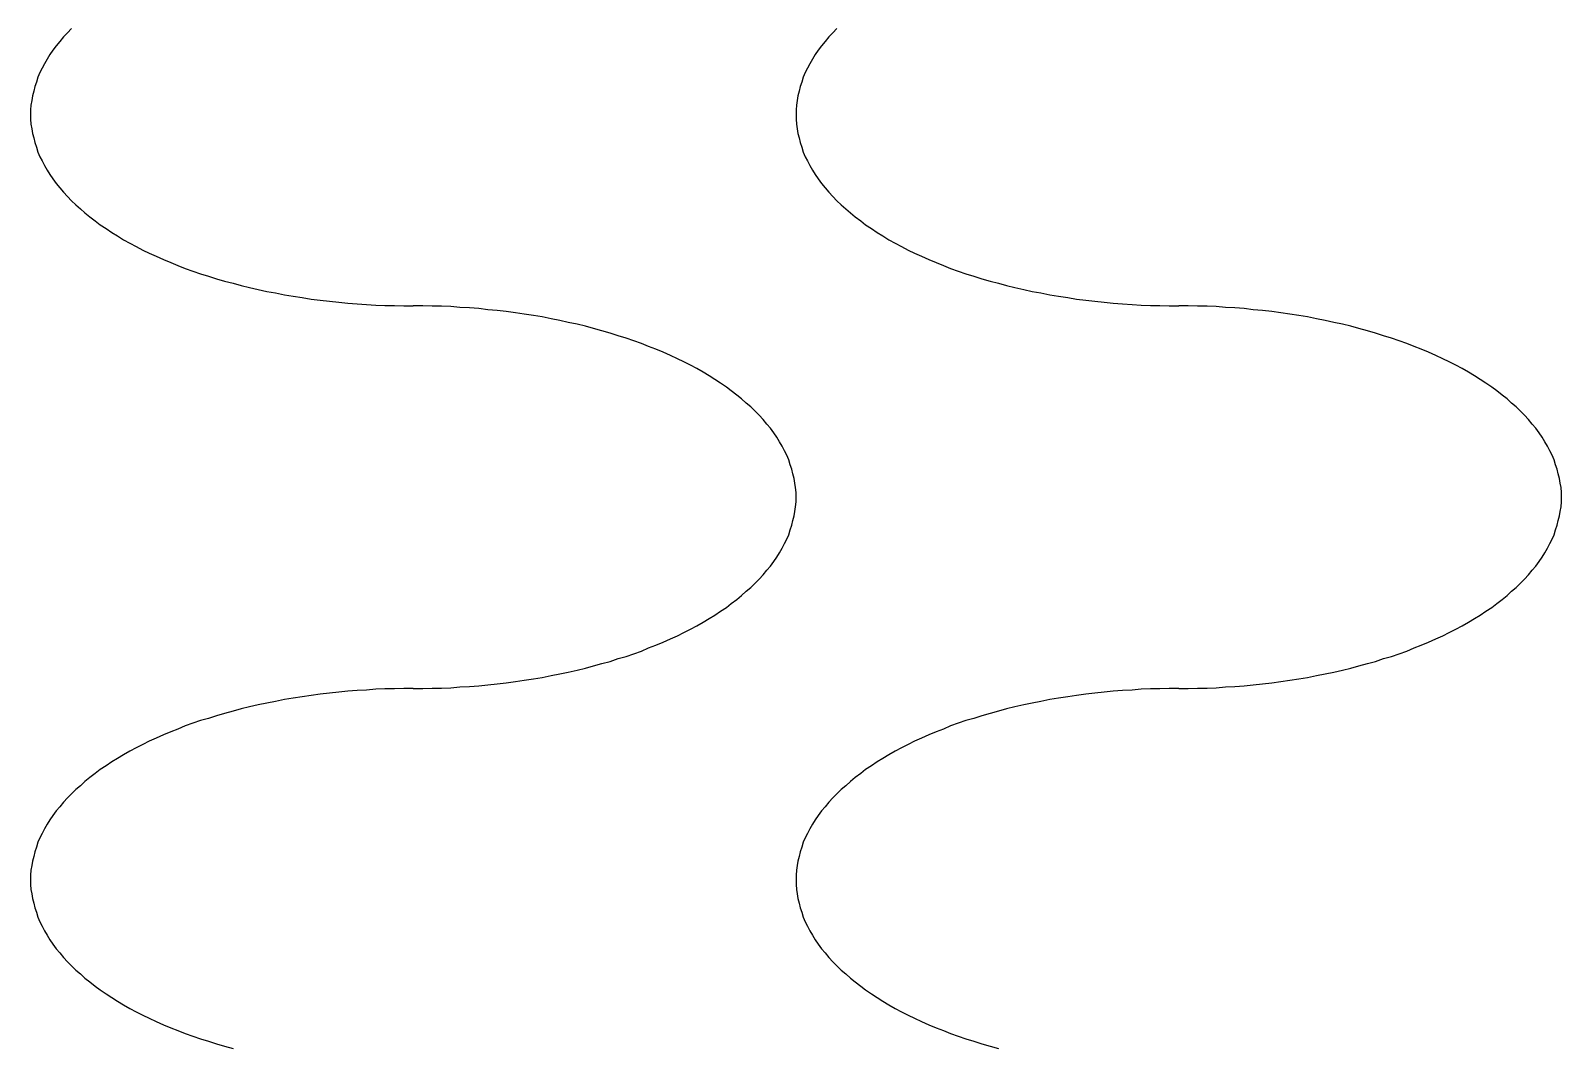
# Model space of a CAD drawing. Extents: x 0 to 40, y 0 to 70.
# Drawn here: x 29.6 to 30, y 55.5062 to 55.7719 of the extents above; entities that cross this region are included whole.
import ezdxf

# ---------------------------------------------------------------- set-up
doc = ezdxf.new("R2010")
doc.units = 0
doc.layers.add('AL_FOIL', color=2, linetype='CONTINUOUS')

msp = doc.modelspace()

# ---------------------------------------------------------------- linework, layer by layer
at = {"layer": 'AL_FOIL'}
for p, q in [((29.6107, 55.7725), (29.6096, 55.7714)), ((29.8107, 55.7725), (29.8096, 55.7714)), ((29.6067, 55.768), (29.6058, 55.7668)), ((29.6076, 55.7691), (29.6067, 55.768)), ((29.6086, 55.7703), (29.6076, 55.7691)), ((29.6096, 55.7714), (29.6086, 55.7703)), ((29.8067, 55.768), (29.8058, 55.7668)), ((29.8076, 55.7691), (29.8067, 55.768)), ((29.8086, 55.7703), (29.8076, 55.7691)), ((29.8096, 55.7714), (29.8086, 55.7703)), ((29.6043, 55.7645), (29.6036, 55.7633)), ((29.605, 55.7657), (29.6043, 55.7645)), ((29.6058, 55.7668), (29.605, 55.7657)), ((29.8043, 55.7645), (29.8036, 55.7633)), ((29.805, 55.7657), (29.8043, 55.7645)), ((29.8058, 55.7668), (29.805, 55.7657)), ((29.6024, 55.761), (29.6019, 55.7598)), ((29.603, 55.7621), (29.6024, 55.761)), ((29.6036, 55.7633), (29.603, 55.7621)), ((29.8024, 55.761), (29.8019, 55.7598)), ((29.803, 55.7621), (29.8024, 55.761)), ((29.8036, 55.7633), (29.803, 55.7621)), ((29.6008, 55.7561), (29.6005, 55.7549)), ((29.6011, 55.7573), (29.6008, 55.7561)), ((29.6015, 55.7585), (29.6011, 55.7573)), ((29.6019, 55.7598), (29.6015, 55.7585)), ((29.8008, 55.7561), (29.8005, 55.7549)), ((29.8011, 55.7573), (29.8008, 55.7561)), ((29.8015, 55.7585), (29.8011, 55.7573)), ((29.8019, 55.7598), (29.8015, 55.7585)), ((29.6001, 55.7525), (29.6, 55.7512)), ((29.6003, 55.7537), (29.6001, 55.7525)), ((29.6005, 55.7549), (29.6003, 55.7537)), ((29.8001, 55.7525), (29.8, 55.7512)), ((29.8003, 55.7537), (29.8001, 55.7525)), ((29.8005, 55.7549), (29.8003, 55.7537)), ((29.6, 55.7512), (29.6, 55.75)), ((29.6, 55.75), (29.6, 55.7488)), ((29.6, 55.7488), (29.6001, 55.7475)), ((29.8, 55.7512), (29.8, 55.75)), ((29.8, 55.75), (29.8, 55.7488)), ((29.8, 55.7488), (29.8001, 55.7475)), ((29.6001, 55.7475), (29.6003, 55.7463)), ((29.6003, 55.7463), (29.6005, 55.7451)), ((29.6005, 55.7451), (29.6008, 55.7439)), ((29.8001, 55.7475), (29.8003, 55.7463)), ((29.8003, 55.7463), (29.8005, 55.7451)), ((29.8005, 55.7451), (29.8008, 55.7439)), ((29.6008, 55.7439), (29.6011, 55.7427)), ((29.6011, 55.7427), (29.6015, 55.7415)), ((29.6015, 55.7415), (29.6019, 55.7402)), ((29.6019, 55.7402), (29.6024, 55.739)), ((29.8008, 55.7439), (29.8011, 55.7427)), ((29.8011, 55.7427), (29.8015, 55.7415)), ((29.8015, 55.7415), (29.8019, 55.7402)), ((29.8019, 55.7402), (29.8024, 55.739)), ((29.6024, 55.739), (29.603, 55.7379)), ((29.603, 55.7379), (29.6036, 55.7367)), ((29.6036, 55.7367), (29.6043, 55.7355)), ((29.8024, 55.739), (29.803, 55.7379)), ((29.803, 55.7379), (29.8036, 55.7367)), ((29.8036, 55.7367), (29.8043, 55.7355)), ((29.6043, 55.7355), (29.605, 55.7343)), ((29.605, 55.7343), (29.6058, 55.7332)), ((29.6058, 55.7332), (29.6067, 55.732)), ((29.6067, 55.732), (29.6076, 55.7309)), ((29.8043, 55.7355), (29.805, 55.7343)), ((29.805, 55.7343), (29.8058, 55.7332)), ((29.8058, 55.7332), (29.8067, 55.732)), ((29.8067, 55.732), (29.8076, 55.7309)), ((29.6076, 55.7309), (29.6086, 55.7297)), ((29.6086, 55.7297), (29.6096, 55.7286)), ((29.6096, 55.7286), (29.6107, 55.7275)), ((29.8076, 55.7309), (29.8086, 55.7297)), ((29.8086, 55.7297), (29.8096, 55.7286)), ((29.8096, 55.7286), (29.8107, 55.7275)), ((29.6107, 55.7275), (29.6118, 55.7264)), ((29.6118, 55.7264), (29.613, 55.7254)), ((29.613, 55.7254), (29.6142, 55.7243)), ((29.6142, 55.7243), (29.6155, 55.7233)), ((29.8107, 55.7275), (29.8118, 55.7264)), ((29.8118, 55.7264), (29.813, 55.7254)), ((29.813, 55.7254), (29.8142, 55.7243)), ((29.8142, 55.7243), (29.8155, 55.7233)), ((29.6155, 55.7233), (29.6169, 55.7222)), ((29.6169, 55.7222), (29.6182, 55.7212)), ((29.6182, 55.7212), (29.6197, 55.7202)), ((29.6197, 55.7202), (29.6212, 55.7192)), ((29.8155, 55.7233), (29.8169, 55.7222)), ((29.8169, 55.7222), (29.8182, 55.7212)), ((29.8182, 55.7212), (29.8197, 55.7202)), ((29.8197, 55.7202), (29.8212, 55.7192)), ((29.6212, 55.7192), (29.6227, 55.7183)), ((29.6227, 55.7183), (29.6243, 55.7173)), ((29.6243, 55.7173), (29.6259, 55.7164)), ((29.6259, 55.7164), (29.6276, 55.7155)), ((29.8212, 55.7192), (29.8227, 55.7183)), ((29.8227, 55.7183), (29.8243, 55.7173)), ((29.8243, 55.7173), (29.8259, 55.7164)), ((29.8259, 55.7164), (29.8276, 55.7155)), ((29.6276, 55.7155), (29.6293, 55.7146)), ((29.6293, 55.7146), (29.631, 55.7138)), ((29.631, 55.7138), (29.6328, 55.713)), ((29.6328, 55.713), (29.6347, 55.7121)), ((29.6347, 55.7121), (29.6366, 55.7113)), ((29.8276, 55.7155), (29.8293, 55.7146)), ((29.8293, 55.7146), (29.831, 55.7138)), ((29.831, 55.7138), (29.8328, 55.713)), ((29.8328, 55.713), (29.8347, 55.7121)), ((29.8347, 55.7121), (29.8366, 55.7113)), ((29.6366, 55.7113), (29.6385, 55.7106)), ((29.6385, 55.7106), (29.6404, 55.7098)), ((29.6404, 55.7098), (29.6424, 55.7091)), ((29.6424, 55.7091), (29.6444, 55.7084)), ((29.6444, 55.7084), (29.6465, 55.7078)), ((29.8366, 55.7113), (29.8385, 55.7106)), ((29.8385, 55.7106), (29.8404, 55.7098)), ((29.8404, 55.7098), (29.8424, 55.7091)), ((29.8424, 55.7091), (29.8444, 55.7084)), ((29.8444, 55.7084), (29.8465, 55.7078)), ((29.6465, 55.7078), (29.6486, 55.7071)), ((29.6486, 55.7071), (29.6507, 55.7065)), ((29.6507, 55.7065), (29.6529, 55.7059)), ((29.6529, 55.7059), (29.655, 55.7053)), ((29.655, 55.7053), (29.6572, 55.7048)), ((29.6572, 55.7048), (29.6595, 55.7043)), ((29.6595, 55.7043), (29.6617, 55.7038)), ((29.8465, 55.7078), (29.8486, 55.7071)), ((29.8486, 55.7071), (29.8507, 55.7065)), ((29.8507, 55.7065), (29.8529, 55.7059)), ((29.8529, 55.7059), (29.855, 55.7053)), ((29.855, 55.7053), (29.8572, 55.7048)), ((29.8572, 55.7048), (29.8595, 55.7043)), ((29.8595, 55.7043), (29.8617, 55.7038)), ((29.6617, 55.7038), (29.664, 55.7034)), ((29.664, 55.7034), (29.6663, 55.7029)), ((29.6663, 55.7029), (29.6686, 55.7025)), ((29.6686, 55.7025), (29.671, 55.7022)), ((29.671, 55.7022), (29.6733, 55.7018)), ((29.6733, 55.7018), (29.6757, 55.7015)), ((29.6757, 55.7015), (29.6781, 55.7012)), ((29.6781, 55.7012), (29.6805, 55.701)), ((29.6805, 55.701), (29.6829, 55.7007)), ((29.6829, 55.7007), (29.6853, 55.7005)), ((29.6853, 55.7005), (29.6878, 55.7004)), ((29.6878, 55.7004), (29.6902, 55.7002)), ((29.6902, 55.7002), (29.6926, 55.7001)), ((29.6926, 55.7001), (29.6951, 55.7001)), ((29.6951, 55.7001), (29.6975, 55.7)), ((29.6975, 55.7), (29.7, 55.7)), ((29.7025, 55.7), (29.7, 55.7)), ((29.7049, 55.6999), (29.7025, 55.7)), ((29.8617, 55.7038), (29.864, 55.7034)), ((29.864, 55.7034), (29.8663, 55.7029)), ((29.8663, 55.7029), (29.8686, 55.7025)), ((29.8686, 55.7025), (29.871, 55.7022)), ((29.871, 55.7022), (29.8733, 55.7018)), ((29.8733, 55.7018), (29.8757, 55.7015)), ((29.8757, 55.7015), (29.8781, 55.7012)), ((29.8781, 55.7012), (29.8805, 55.701)), ((29.8805, 55.701), (29.8829, 55.7007)), ((29.8829, 55.7007), (29.8853, 55.7005)), ((29.8853, 55.7005), (29.8878, 55.7004)), ((29.8878, 55.7004), (29.8902, 55.7002)), ((29.8902, 55.7002), (29.8926, 55.7001)), ((29.8926, 55.7001), (29.8951, 55.7001)), ((29.8951, 55.7001), (29.8975, 55.7)), ((29.8975, 55.7), (29.9, 55.7)), ((29.9025, 55.7), (29.9, 55.7)), ((29.9049, 55.6999), (29.9025, 55.7)), ((29.7074, 55.6999), (29.7049, 55.6999)), ((29.7098, 55.6998), (29.7074, 55.6999)), ((29.7122, 55.6996), (29.7098, 55.6998)), ((29.7147, 55.6995), (29.7122, 55.6996)), ((29.7171, 55.6993), (29.7147, 55.6995)), ((29.7195, 55.699), (29.7171, 55.6993)), ((29.7219, 55.6988), (29.7195, 55.699)), ((29.7243, 55.6985), (29.7219, 55.6988)), ((29.7267, 55.6982), (29.7243, 55.6985)), ((29.729, 55.6978), (29.7267, 55.6982)), ((29.7314, 55.6975), (29.729, 55.6978)), ((29.7337, 55.6971), (29.7314, 55.6975)), ((29.736, 55.6966), (29.7337, 55.6971)), ((29.7383, 55.6962), (29.736, 55.6966)), ((29.7405, 55.6957), (29.7383, 55.6962)), ((29.9074, 55.6999), (29.9049, 55.6999)), ((29.9098, 55.6998), (29.9074, 55.6999)), ((29.9122, 55.6996), (29.9098, 55.6998)), ((29.9147, 55.6995), (29.9122, 55.6996)), ((29.9171, 55.6993), (29.9147, 55.6995)), ((29.9195, 55.699), (29.9171, 55.6993)), ((29.9219, 55.6988), (29.9195, 55.699)), ((29.9243, 55.6985), (29.9219, 55.6988)), ((29.9267, 55.6982), (29.9243, 55.6985)), ((29.929, 55.6978), (29.9267, 55.6982)), ((29.9314, 55.6975), (29.929, 55.6978)), ((29.9337, 55.6971), (29.9314, 55.6975)), ((29.936, 55.6966), (29.9337, 55.6971)), ((29.9383, 55.6962), (29.936, 55.6966)), ((29.9405, 55.6957), (29.9383, 55.6962)), ((29.7428, 55.6952), (29.7405, 55.6957)), ((29.745, 55.6947), (29.7428, 55.6952)), ((29.7471, 55.6941), (29.745, 55.6947)), ((29.7493, 55.6935), (29.7471, 55.6941)), ((29.7514, 55.6929), (29.7493, 55.6935)), ((29.7535, 55.6922), (29.7514, 55.6929)), ((29.7556, 55.6916), (29.7535, 55.6922)), ((29.9428, 55.6952), (29.9405, 55.6957)), ((29.945, 55.6947), (29.9428, 55.6952)), ((29.9471, 55.6941), (29.945, 55.6947)), ((29.9493, 55.6935), (29.9471, 55.6941)), ((29.9514, 55.6929), (29.9493, 55.6935)), ((29.9535, 55.6922), (29.9514, 55.6929)), ((29.9556, 55.6916), (29.9535, 55.6922)), ((29.7576, 55.6909), (29.7556, 55.6916)), ((29.7596, 55.6902), (29.7576, 55.6909)), ((29.7615, 55.6894), (29.7596, 55.6902)), ((29.7634, 55.6887), (29.7615, 55.6894)), ((29.7653, 55.6879), (29.7634, 55.6887)), ((29.9576, 55.6909), (29.9556, 55.6916)), ((29.9596, 55.6902), (29.9576, 55.6909)), ((29.9615, 55.6894), (29.9596, 55.6902)), ((29.9634, 55.6887), (29.9615, 55.6894)), ((29.9653, 55.6879), (29.9634, 55.6887)), ((29.7672, 55.687), (29.7653, 55.6879)), ((29.769, 55.6862), (29.7672, 55.687)), ((29.7707, 55.6854), (29.769, 55.6862)), ((29.7724, 55.6845), (29.7707, 55.6854)), ((29.7741, 55.6836), (29.7724, 55.6845)), ((29.9672, 55.687), (29.9653, 55.6879)), ((29.969, 55.6862), (29.9672, 55.687)), ((29.9707, 55.6854), (29.969, 55.6862)), ((29.9724, 55.6845), (29.9707, 55.6854)), ((29.9741, 55.6836), (29.9724, 55.6845)), ((29.7757, 55.6827), (29.7741, 55.6836)), ((29.7773, 55.6817), (29.7757, 55.6827)), ((29.7788, 55.6808), (29.7773, 55.6817)), ((29.7803, 55.6798), (29.7788, 55.6808)), ((29.9757, 55.6827), (29.9741, 55.6836)), ((29.9773, 55.6817), (29.9757, 55.6827)), ((29.9788, 55.6808), (29.9773, 55.6817)), ((29.9803, 55.6798), (29.9788, 55.6808)), ((29.7818, 55.6788), (29.7803, 55.6798)), ((29.7831, 55.6778), (29.7818, 55.6788)), ((29.7845, 55.6767), (29.7831, 55.6778)), ((29.7858, 55.6757), (29.7845, 55.6767)), ((29.9818, 55.6788), (29.9803, 55.6798)), ((29.9831, 55.6778), (29.9818, 55.6788)), ((29.9845, 55.6767), (29.9831, 55.6778)), ((29.9858, 55.6757), (29.9845, 55.6767)), ((29.787, 55.6746), (29.7858, 55.6757)), ((29.7882, 55.6736), (29.787, 55.6746)), ((29.7893, 55.6725), (29.7882, 55.6736)), ((29.7904, 55.6714), (29.7893, 55.6725)), ((29.987, 55.6746), (29.9858, 55.6757)), ((29.9882, 55.6736), (29.987, 55.6746)), ((29.9893, 55.6725), (29.9882, 55.6736)), ((29.9904, 55.6714), (29.9893, 55.6725)), ((29.7914, 55.6703), (29.7904, 55.6714)), ((29.7924, 55.6691), (29.7914, 55.6703)), ((29.7933, 55.668), (29.7924, 55.6691)), ((29.7942, 55.6668), (29.7933, 55.668)), ((29.9914, 55.6703), (29.9904, 55.6714)), ((29.9924, 55.6691), (29.9914, 55.6703)), ((29.9933, 55.668), (29.9924, 55.6691)), ((29.9942, 55.6668), (29.9933, 55.668)), ((29.795, 55.6657), (29.7942, 55.6668)), ((29.7957, 55.6645), (29.795, 55.6657)), ((29.7964, 55.6633), (29.7957, 55.6645)), ((29.995, 55.6657), (29.9942, 55.6668)), ((29.9957, 55.6645), (29.995, 55.6657)), ((29.9964, 55.6633), (29.9957, 55.6645)), ((29.797, 55.6621), (29.7964, 55.6633)), ((29.7976, 55.661), (29.797, 55.6621)), ((29.7981, 55.6598), (29.7976, 55.661)), ((29.997, 55.6621), (29.9964, 55.6633)), ((29.9976, 55.661), (29.997, 55.6621)), ((29.9981, 55.6598), (29.9976, 55.661)), ((29.7985, 55.6585), (29.7981, 55.6598)), ((29.7989, 55.6573), (29.7985, 55.6585)), ((29.7992, 55.6561), (29.7989, 55.6573)), ((29.7995, 55.6549), (29.7992, 55.6561)), ((29.9985, 55.6585), (29.9981, 55.6598)), ((29.9989, 55.6573), (29.9985, 55.6585)), ((29.9992, 55.6561), (29.9989, 55.6573)), ((29.9995, 55.6549), (29.9992, 55.6561)), ((29.7997, 55.6537), (29.7995, 55.6549)), ((29.7999, 55.6525), (29.7997, 55.6537)), ((29.8, 55.6512), (29.7999, 55.6525)), ((29.9997, 55.6537), (29.9995, 55.6549)), ((29.9999, 55.6525), (29.9997, 55.6537)), ((30, 55.6512), (29.9999, 55.6525)), ((29.7999, 55.6475), (29.8, 55.6488)), ((29.8, 55.65), (29.8, 55.6512)), ((29.8, 55.6488), (29.8, 55.65)), ((29.9999, 55.6475), (30, 55.6488)), ((30, 55.65), (30, 55.6512)), ((30, 55.6488), (30, 55.65)), ((29.7992, 55.6439), (29.7995, 55.6451)), ((29.7995, 55.6451), (29.7997, 55.6463)), ((29.7997, 55.6463), (29.7999, 55.6475)), ((29.9992, 55.6439), (29.9995, 55.6451)), ((29.9995, 55.6451), (29.9997, 55.6463)), ((29.9997, 55.6463), (29.9999, 55.6475)), ((29.7976, 55.639), (29.7981, 55.6402)), ((29.7981, 55.6402), (29.7985, 55.6415)), ((29.7985, 55.6415), (29.7989, 55.6427)), ((29.7989, 55.6427), (29.7992, 55.6439)), ((29.9976, 55.639), (29.9981, 55.6402)), ((29.9981, 55.6402), (29.9985, 55.6415)), ((29.9985, 55.6415), (29.9989, 55.6427)), ((29.9989, 55.6427), (29.9992, 55.6439)), ((29.7957, 55.6355), (29.7964, 55.6367)), ((29.7964, 55.6367), (29.797, 55.6379)), ((29.797, 55.6379), (29.7976, 55.639)), ((29.9957, 55.6355), (29.9964, 55.6367)), ((29.9964, 55.6367), (29.997, 55.6379)), ((29.997, 55.6379), (29.9976, 55.639)), ((29.7924, 55.6309), (29.7933, 55.632)), ((29.7933, 55.632), (29.7942, 55.6332)), ((29.7942, 55.6332), (29.795, 55.6343)), ((29.795, 55.6343), (29.7957, 55.6355)), ((29.9924, 55.6309), (29.9933, 55.632)), ((29.9933, 55.632), (29.9942, 55.6332)), ((29.9942, 55.6332), (29.995, 55.6343)), ((29.995, 55.6343), (29.9957, 55.6355)), ((29.7893, 55.6275), (29.7904, 55.6286)), ((29.7904, 55.6286), (29.7914, 55.6297)), ((29.7914, 55.6297), (29.7924, 55.6309)), ((29.9893, 55.6275), (29.9904, 55.6286)), ((29.9904, 55.6286), (29.9914, 55.6297)), ((29.9914, 55.6297), (29.9924, 55.6309)), ((29.7845, 55.6233), (29.7858, 55.6243)), ((29.7858, 55.6243), (29.787, 55.6254)), ((29.787, 55.6254), (29.7882, 55.6264)), ((29.7882, 55.6264), (29.7893, 55.6275)), ((29.9845, 55.6233), (29.9858, 55.6243)), ((29.9858, 55.6243), (29.987, 55.6254)), ((29.987, 55.6254), (29.9882, 55.6264)), ((29.9882, 55.6264), (29.9893, 55.6275)), ((29.7788, 55.6192), (29.7803, 55.6202)), ((29.7803, 55.6202), (29.7818, 55.6212)), ((29.7818, 55.6212), (29.7831, 55.6222)), ((29.7831, 55.6222), (29.7845, 55.6233)), ((29.9788, 55.6192), (29.9803, 55.6202)), ((29.9803, 55.6202), (29.9818, 55.6212)), ((29.9818, 55.6212), (29.9831, 55.6222)), ((29.9831, 55.6222), (29.9845, 55.6233)), ((29.7724, 55.6155), (29.7741, 55.6164)), ((29.7741, 55.6164), (29.7757, 55.6173)), ((29.7757, 55.6173), (29.7773, 55.6183)), ((29.7773, 55.6183), (29.7788, 55.6192)), ((29.9724, 55.6155), (29.9741, 55.6164)), ((29.9741, 55.6164), (29.9757, 55.6173)), ((29.9757, 55.6173), (29.9773, 55.6183)), ((29.9773, 55.6183), (29.9788, 55.6192)), ((29.7634, 55.6113), (29.7653, 55.6121)), ((29.7653, 55.6121), (29.7672, 55.613)), ((29.7672, 55.613), (29.769, 55.6138)), ((29.769, 55.6138), (29.7707, 55.6146)), ((29.7707, 55.6146), (29.7724, 55.6155)), ((29.9634, 55.6113), (29.9653, 55.6121)), ((29.9653, 55.6121), (29.9672, 55.613)), ((29.9672, 55.613), (29.969, 55.6138)), ((29.969, 55.6138), (29.9707, 55.6146)), ((29.9707, 55.6146), (29.9724, 55.6155)), ((29.7535, 55.6078), (29.7556, 55.6084)), ((29.7556, 55.6084), (29.7576, 55.6091)), ((29.7576, 55.6091), (29.7596, 55.6098)), ((29.7596, 55.6098), (29.7615, 55.6106)), ((29.7615, 55.6106), (29.7634, 55.6113)), ((29.9535, 55.6078), (29.9556, 55.6084)), ((29.9556, 55.6084), (29.9576, 55.6091)), ((29.9576, 55.6091), (29.9596, 55.6098)), ((29.9596, 55.6098), (29.9615, 55.6106)), ((29.9615, 55.6106), (29.9634, 55.6113)), ((29.7383, 55.6038), (29.7405, 55.6043)), ((29.7405, 55.6043), (29.7428, 55.6048)), ((29.7428, 55.6048), (29.745, 55.6053)), ((29.745, 55.6053), (29.7471, 55.6059)), ((29.7471, 55.6059), (29.7493, 55.6065)), ((29.7493, 55.6065), (29.7514, 55.6071)), ((29.7514, 55.6071), (29.7535, 55.6078)), ((29.9383, 55.6038), (29.9405, 55.6043)), ((29.9405, 55.6043), (29.9428, 55.6048)), ((29.9428, 55.6048), (29.945, 55.6053)), ((29.945, 55.6053), (29.9471, 55.6059)), ((29.9471, 55.6059), (29.9493, 55.6065)), ((29.9493, 55.6065), (29.9514, 55.6071)), ((29.9514, 55.6071), (29.9535, 55.6078)), ((29.6975, 55.6), (29.6951, 55.5999)), ((29.7, 55.6), (29.6975, 55.6)), ((29.7, 55.6), (29.7025, 55.6)), ((29.7025, 55.6), (29.7049, 55.6001)), ((29.7049, 55.6001), (29.7074, 55.6001)), ((29.7074, 55.6001), (29.7098, 55.6002)), ((29.7098, 55.6002), (29.7122, 55.6004)), ((29.7122, 55.6004), (29.7147, 55.6005)), ((29.7147, 55.6005), (29.7171, 55.6007)), ((29.7171, 55.6007), (29.7195, 55.601)), ((29.7195, 55.601), (29.7219, 55.6012)), ((29.7219, 55.6012), (29.7243, 55.6015)), ((29.7243, 55.6015), (29.7267, 55.6018)), ((29.7267, 55.6018), (29.729, 55.6022)), ((29.729, 55.6022), (29.7314, 55.6025)), ((29.7314, 55.6025), (29.7337, 55.6029)), ((29.7337, 55.6029), (29.736, 55.6034)), ((29.736, 55.6034), (29.7383, 55.6038)), ((29.8975, 55.6), (29.8951, 55.5999)), ((29.9, 55.6), (29.8975, 55.6)), ((29.9, 55.6), (29.9025, 55.6)), ((29.9025, 55.6), (29.9049, 55.6001)), ((29.9049, 55.6001), (29.9074, 55.6001)), ((29.9074, 55.6001), (29.9098, 55.6002)), ((29.9098, 55.6002), (29.9122, 55.6004)), ((29.9122, 55.6004), (29.9147, 55.6005)), ((29.9147, 55.6005), (29.9171, 55.6007)), ((29.9171, 55.6007), (29.9195, 55.601)), ((29.9195, 55.601), (29.9219, 55.6012)), ((29.9219, 55.6012), (29.9243, 55.6015)), ((29.9243, 55.6015), (29.9267, 55.6018)), ((29.9267, 55.6018), (29.929, 55.6022)), ((29.929, 55.6022), (29.9314, 55.6025)), ((29.9314, 55.6025), (29.9337, 55.6029)), ((29.9337, 55.6029), (29.936, 55.6034)), ((29.936, 55.6034), (29.9383, 55.6038)), ((29.6617, 55.5962), (29.6595, 55.5957)), ((29.664, 55.5966), (29.6617, 55.5962)), ((29.6663, 55.5971), (29.664, 55.5966)), ((29.6686, 55.5975), (29.6663, 55.5971)), ((29.671, 55.5978), (29.6686, 55.5975)), ((29.6733, 55.5982), (29.671, 55.5978)), ((29.6757, 55.5985), (29.6733, 55.5982)), ((29.6781, 55.5988), (29.6757, 55.5985)), ((29.6805, 55.599), (29.6781, 55.5988)), ((29.6829, 55.5993), (29.6805, 55.599)), ((29.6853, 55.5995), (29.6829, 55.5993)), ((29.6878, 55.5996), (29.6853, 55.5995)), ((29.6902, 55.5998), (29.6878, 55.5996)), ((29.6926, 55.5999), (29.6902, 55.5998)), ((29.6951, 55.5999), (29.6926, 55.5999)), ((29.8617, 55.5962), (29.8595, 55.5957)), ((29.864, 55.5966), (29.8617, 55.5962)), ((29.8663, 55.5971), (29.864, 55.5966)), ((29.8686, 55.5975), (29.8663, 55.5971)), ((29.871, 55.5978), (29.8686, 55.5975)), ((29.8733, 55.5982), (29.871, 55.5978)), ((29.8757, 55.5985), (29.8733, 55.5982)), ((29.8781, 55.5988), (29.8757, 55.5985)), ((29.8805, 55.599), (29.8781, 55.5988)), ((29.8829, 55.5993), (29.8805, 55.599)), ((29.8853, 55.5995), (29.8829, 55.5993)), ((29.8878, 55.5996), (29.8853, 55.5995)), ((29.8902, 55.5998), (29.8878, 55.5996)), ((29.8926, 55.5999), (29.8902, 55.5998)), ((29.8951, 55.5999), (29.8926, 55.5999)), ((29.6465, 55.5922), (29.6444, 55.5916)), ((29.6486, 55.5929), (29.6465, 55.5922)), ((29.6507, 55.5935), (29.6486, 55.5929)), ((29.6529, 55.5941), (29.6507, 55.5935)), ((29.655, 55.5947), (29.6529, 55.5941)), ((29.6572, 55.5952), (29.655, 55.5947)), ((29.6595, 55.5957), (29.6572, 55.5952)), ((29.8465, 55.5922), (29.8444, 55.5916)), ((29.8486, 55.5929), (29.8465, 55.5922)), ((29.8507, 55.5935), (29.8486, 55.5929)), ((29.8529, 55.5941), (29.8507, 55.5935)), ((29.855, 55.5947), (29.8529, 55.5941)), ((29.8572, 55.5952), (29.855, 55.5947)), ((29.8595, 55.5957), (29.8572, 55.5952)), ((29.6366, 55.5887), (29.6347, 55.5879)), ((29.6385, 55.5894), (29.6366, 55.5887)), ((29.6404, 55.5902), (29.6385, 55.5894)), ((29.6424, 55.5909), (29.6404, 55.5902)), ((29.6444, 55.5916), (29.6424, 55.5909)), ((29.8366, 55.5887), (29.8347, 55.5879)), ((29.8385, 55.5894), (29.8366, 55.5887)), ((29.8404, 55.5902), (29.8385, 55.5894)), ((29.8424, 55.5909), (29.8404, 55.5902)), ((29.8444, 55.5916), (29.8424, 55.5909)), ((29.6276, 55.5845), (29.6259, 55.5836)), ((29.6293, 55.5854), (29.6276, 55.5845)), ((29.631, 55.5862), (29.6293, 55.5854)), ((29.6328, 55.587), (29.631, 55.5862)), ((29.6347, 55.5879), (29.6328, 55.587)), ((29.8276, 55.5845), (29.8259, 55.5836)), ((29.8293, 55.5854), (29.8276, 55.5845)), ((29.831, 55.5862), (29.8293, 55.5854)), ((29.8328, 55.587), (29.831, 55.5862)), ((29.8347, 55.5879), (29.8328, 55.587)), ((29.6212, 55.5808), (29.6197, 55.5798)), ((29.6227, 55.5817), (29.6212, 55.5808)), ((29.6243, 55.5827), (29.6227, 55.5817)), ((29.6259, 55.5836), (29.6243, 55.5827)), ((29.8212, 55.5808), (29.8197, 55.5798)), ((29.8227, 55.5817), (29.8212, 55.5808)), ((29.8243, 55.5827), (29.8227, 55.5817)), ((29.8259, 55.5836), (29.8243, 55.5827)), ((29.6155, 55.5767), (29.6142, 55.5757)), ((29.6169, 55.5778), (29.6155, 55.5767)), ((29.6182, 55.5788), (29.6169, 55.5778)), ((29.6197, 55.5798), (29.6182, 55.5788)), ((29.8155, 55.5767), (29.8142, 55.5757)), ((29.8169, 55.5778), (29.8155, 55.5767)), ((29.8182, 55.5788), (29.8169, 55.5778)), ((29.8197, 55.5798), (29.8182, 55.5788)), ((29.6107, 55.5725), (29.6096, 55.5714)), ((29.6118, 55.5736), (29.6107, 55.5725)), ((29.613, 55.5746), (29.6118, 55.5736)), ((29.6142, 55.5757), (29.613, 55.5746)), ((29.8107, 55.5725), (29.8096, 55.5714)), ((29.8118, 55.5736), (29.8107, 55.5725)), ((29.813, 55.5746), (29.8118, 55.5736)), ((29.8142, 55.5757), (29.813, 55.5746)), ((29.6067, 55.568), (29.6058, 55.5668)), ((29.6076, 55.5691), (29.6067, 55.568)), ((29.6086, 55.5703), (29.6076, 55.5691)), ((29.6096, 55.5714), (29.6086, 55.5703)), ((29.8067, 55.568), (29.8058, 55.5668)), ((29.8076, 55.5691), (29.8067, 55.568)), ((29.8086, 55.5703), (29.8076, 55.5691)), ((29.8096, 55.5714), (29.8086, 55.5703)), ((29.6043, 55.5645), (29.6036, 55.5633)), ((29.605, 55.5657), (29.6043, 55.5645)), ((29.6058, 55.5668), (29.605, 55.5657)), ((29.8043, 55.5645), (29.8036, 55.5633)), ((29.805, 55.5657), (29.8043, 55.5645)), ((29.8058, 55.5668), (29.805, 55.5657)), ((29.6024, 55.561), (29.6019, 55.5598)), ((29.603, 55.5621), (29.6024, 55.561)), ((29.6036, 55.5633), (29.603, 55.5621)), ((29.8024, 55.561), (29.8019, 55.5598)), ((29.803, 55.5621), (29.8024, 55.561)), ((29.8036, 55.5633), (29.803, 55.5621)), ((29.6008, 55.5561), (29.6005, 55.5549)), ((29.6011, 55.5573), (29.6008, 55.5561)), ((29.6015, 55.5585), (29.6011, 55.5573)), ((29.6019, 55.5598), (29.6015, 55.5585)), ((29.8008, 55.5561), (29.8005, 55.5549)), ((29.8011, 55.5573), (29.8008, 55.5561)), ((29.8015, 55.5585), (29.8011, 55.5573)), ((29.8019, 55.5598), (29.8015, 55.5585)), ((29.6001, 55.5525), (29.6, 55.5512)), ((29.6003, 55.5537), (29.6001, 55.5525)), ((29.6005, 55.5549), (29.6003, 55.5537)), ((29.8001, 55.5525), (29.8, 55.5512)), ((29.8003, 55.5537), (29.8001, 55.5525)), ((29.8005, 55.5549), (29.8003, 55.5537)), ((29.6, 55.5512), (29.6, 55.55)), ((29.6, 55.55), (29.6, 55.5488)), ((29.6, 55.5488), (29.6001, 55.5475)), ((29.8, 55.5512), (29.8, 55.55)), ((29.8, 55.55), (29.8, 55.5488)), ((29.8, 55.5488), (29.8001, 55.5475)), ((29.6001, 55.5475), (29.6003, 55.5463)), ((29.6003, 55.5463), (29.6005, 55.5451)), ((29.6005, 55.5451), (29.6008, 55.5439)), ((29.8001, 55.5475), (29.8003, 55.5463)), ((29.8003, 55.5463), (29.8005, 55.5451)), ((29.8005, 55.5451), (29.8008, 55.5439)), ((29.6008, 55.5439), (29.6011, 55.5427)), ((29.6011, 55.5427), (29.6015, 55.5415)), ((29.6015, 55.5415), (29.6019, 55.5402)), ((29.6019, 55.5402), (29.6024, 55.539)), ((29.8008, 55.5439), (29.8011, 55.5427)), ((29.8011, 55.5427), (29.8015, 55.5415)), ((29.8015, 55.5415), (29.8019, 55.5402)), ((29.8019, 55.5402), (29.8024, 55.539)), ((29.6024, 55.539), (29.603, 55.5379)), ((29.603, 55.5379), (29.6036, 55.5367)), ((29.6036, 55.5367), (29.6043, 55.5355)), ((29.8024, 55.539), (29.803, 55.5379)), ((29.803, 55.5379), (29.8036, 55.5367)), ((29.8036, 55.5367), (29.8043, 55.5355)), ((29.6043, 55.5355), (29.605, 55.5343)), ((29.605, 55.5343), (29.6058, 55.5332)), ((29.6058, 55.5332), (29.6067, 55.532)), ((29.6067, 55.532), (29.6076, 55.5309)), ((29.8043, 55.5355), (29.805, 55.5343)), ((29.805, 55.5343), (29.8058, 55.5332)), ((29.8058, 55.5332), (29.8067, 55.532)), ((29.8067, 55.532), (29.8076, 55.5309)), ((29.6076, 55.5309), (29.6086, 55.5297)), ((29.6086, 55.5297), (29.6096, 55.5286)), ((29.6096, 55.5286), (29.6107, 55.5275)), ((29.8076, 55.5309), (29.8086, 55.5297)), ((29.8086, 55.5297), (29.8096, 55.5286)), ((29.8096, 55.5286), (29.8107, 55.5275)), ((29.6107, 55.5275), (29.6118, 55.5264)), ((29.6118, 55.5264), (29.613, 55.5254)), ((29.613, 55.5254), (29.6142, 55.5243)), ((29.6142, 55.5243), (29.6155, 55.5233)), ((29.8107, 55.5275), (29.8118, 55.5264)), ((29.8118, 55.5264), (29.813, 55.5254)), ((29.813, 55.5254), (29.8142, 55.5243)), ((29.8142, 55.5243), (29.8155, 55.5233)), ((29.6155, 55.5233), (29.6169, 55.5222)), ((29.6169, 55.5222), (29.6182, 55.5212)), ((29.6182, 55.5212), (29.6197, 55.5202)), ((29.6197, 55.5202), (29.6212, 55.5192)), ((29.8155, 55.5233), (29.8169, 55.5222)), ((29.8169, 55.5222), (29.8182, 55.5212)), ((29.8182, 55.5212), (29.8197, 55.5202)), ((29.8197, 55.5202), (29.8212, 55.5192)), ((29.6212, 55.5192), (29.6227, 55.5183)), ((29.6227, 55.5183), (29.6243, 55.5173)), ((29.6243, 55.5173), (29.6259, 55.5164)), ((29.6259, 55.5164), (29.6276, 55.5155)), ((29.8212, 55.5192), (29.8227, 55.5183)), ((29.8227, 55.5183), (29.8243, 55.5173)), ((29.8243, 55.5173), (29.8259, 55.5164)), ((29.8259, 55.5164), (29.8276, 55.5155)), ((29.6276, 55.5155), (29.6293, 55.5146)), ((29.6293, 55.5146), (29.631, 55.5138)), ((29.631, 55.5138), (29.6328, 55.513)), ((29.6328, 55.513), (29.6347, 55.5121)), ((29.6347, 55.5121), (29.6366, 55.5113)), ((29.8276, 55.5155), (29.8293, 55.5146)), ((29.8293, 55.5146), (29.831, 55.5138)), ((29.831, 55.5138), (29.8328, 55.513)), ((29.8328, 55.513), (29.8347, 55.5121)), ((29.8347, 55.5121), (29.8366, 55.5113)), ((29.6366, 55.5113), (29.6385, 55.5106)), ((29.6385, 55.5106), (29.6404, 55.5098)), ((29.6404, 55.5098), (29.6424, 55.5091)), ((29.6424, 55.5091), (29.6444, 55.5084)), ((29.6444, 55.5084), (29.6465, 55.5078)), ((29.8366, 55.5113), (29.8385, 55.5106)), ((29.8385, 55.5106), (29.8404, 55.5098)), ((29.8404, 55.5098), (29.8424, 55.5091)), ((29.8424, 55.5091), (29.8444, 55.5084)), ((29.8444, 55.5084), (29.8465, 55.5078)), ((29.6465, 55.5078), (29.6486, 55.5071)), ((29.6486, 55.5071), (29.6507, 55.5065)), ((29.6507, 55.5065), (29.6529, 55.5059)), ((29.8465, 55.5078), (29.8486, 55.5071)), ((29.8486, 55.5071), (29.8507, 55.5065)), ((29.8507, 55.5065), (29.8529, 55.5059))]:
    msp.add_line(p, q, dxfattribs=at)

doc.saveas('drawing.dxf')
